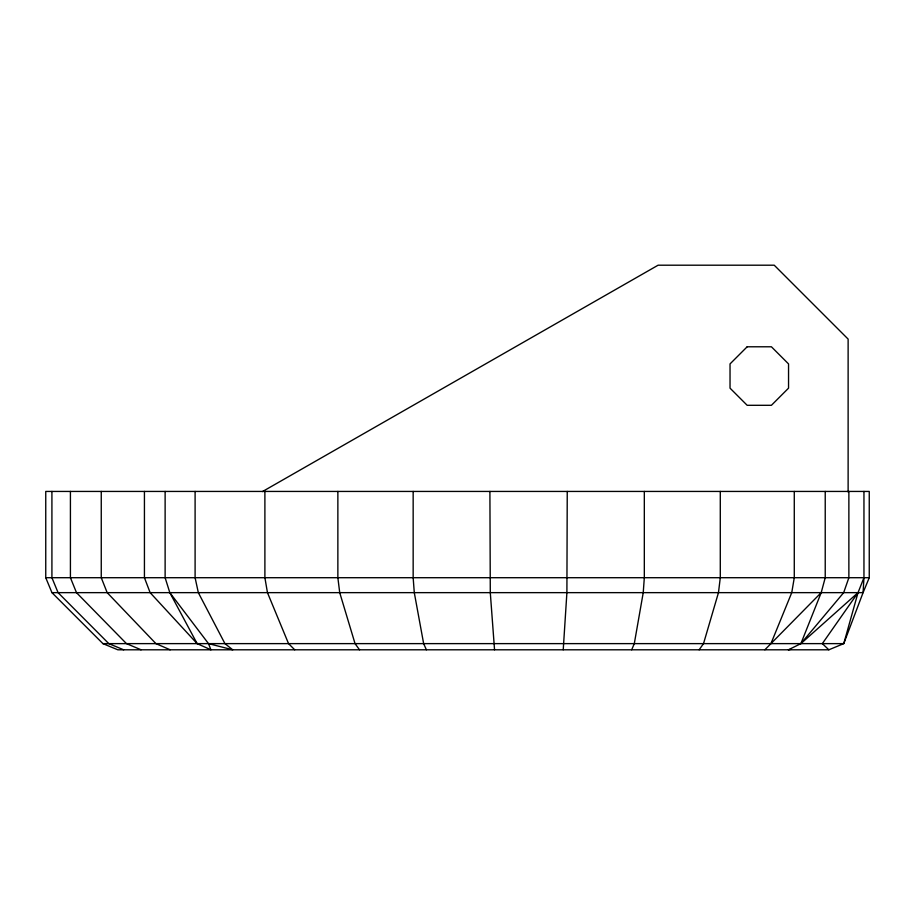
<?xml version="1.0" encoding="UTF-8"?>
<svg xmlns="http://www.w3.org/2000/svg" width="915" height="915" viewBox="0 0 915 915"><rect width="100%" height="100%" fill="white"/><g stroke="black" fill="none" stroke-linecap="round" stroke-linejoin="round"><path stroke-width="1.37" d="M863.954 491.435L863.954 577.708L863.074 592.645L843.767 643.622L828.841 649.799L117.841 649.799L102.915 643.622L51.938 592.645L45.75 577.708L45.75 491.435L869.25 491.435L869.25 577.708L863.074 592.645L51.938 592.645M563.228 649.799L566.9 592.645L567.243 491.435M791.098 649.307L788.375 649.799L800.899 643.622L821.201 592.645L825.227 577.708L825.227 491.435M863.954 577.708L858.03 592.645L843.767 643.622L102.915 643.622M764.849 649.799L770.945 643.622L791.75 592.645L794.277 577.708L794.277 491.435M631.682 649.799L634.301 643.622L643.234 592.645L644.32 577.708L644.32 491.435M699.14 649.799L703.521 643.622L718.469 592.645L720.288 577.708L720.288 491.435M770.945 643.622L821.201 592.645M262.468 491.572L658.102 265.201L774.227 265.201L848.125 339.088L848.125 491.984M45.75 577.708L869.25 577.708M165.123 491.435L165.123 577.708L169.813 592.645L208.494 643.622L232.742 649.799L224.941 643.622L198.326 592.645L195.101 577.708L195.101 491.435M123.662 649.799L108.805 643.622L58.068 592.645L51.915 577.708L51.915 491.435M141.104 649.799L126.464 643.622L76.483 592.645L70.421 577.708L70.421 491.435M170.19 649.799L155.916 643.622L107.169 592.645L101.256 577.708L101.256 491.435M144.433 491.435L144.433 577.708L150.129 592.645L197.137 643.622L210.908 649.799L208.494 643.622M828.841 649.799L822.333 643.622L858.03 592.645L800.899 643.622L843.676 592.645L848.868 577.708L848.868 491.435M294.733 649.799L288.545 643.622L267.454 592.645L264.892 577.708L264.892 491.435M359.526 649.799L355.043 643.622L339.717 592.645L337.864 577.708L337.864 491.435M169.813 592.645L197.137 643.622M426.39 649.799L423.645 643.622L414.289 592.645L413.157 577.708L413.157 491.435M494.546 649.799L490.291 592.645L489.902 491.435M747.166 346.785L730.033 363.918L730.033 388.154L747.166 405.299L771.414 405.299L788.547 388.154L788.547 363.918L771.414 346.785L747.166 346.785"/></g></svg>
